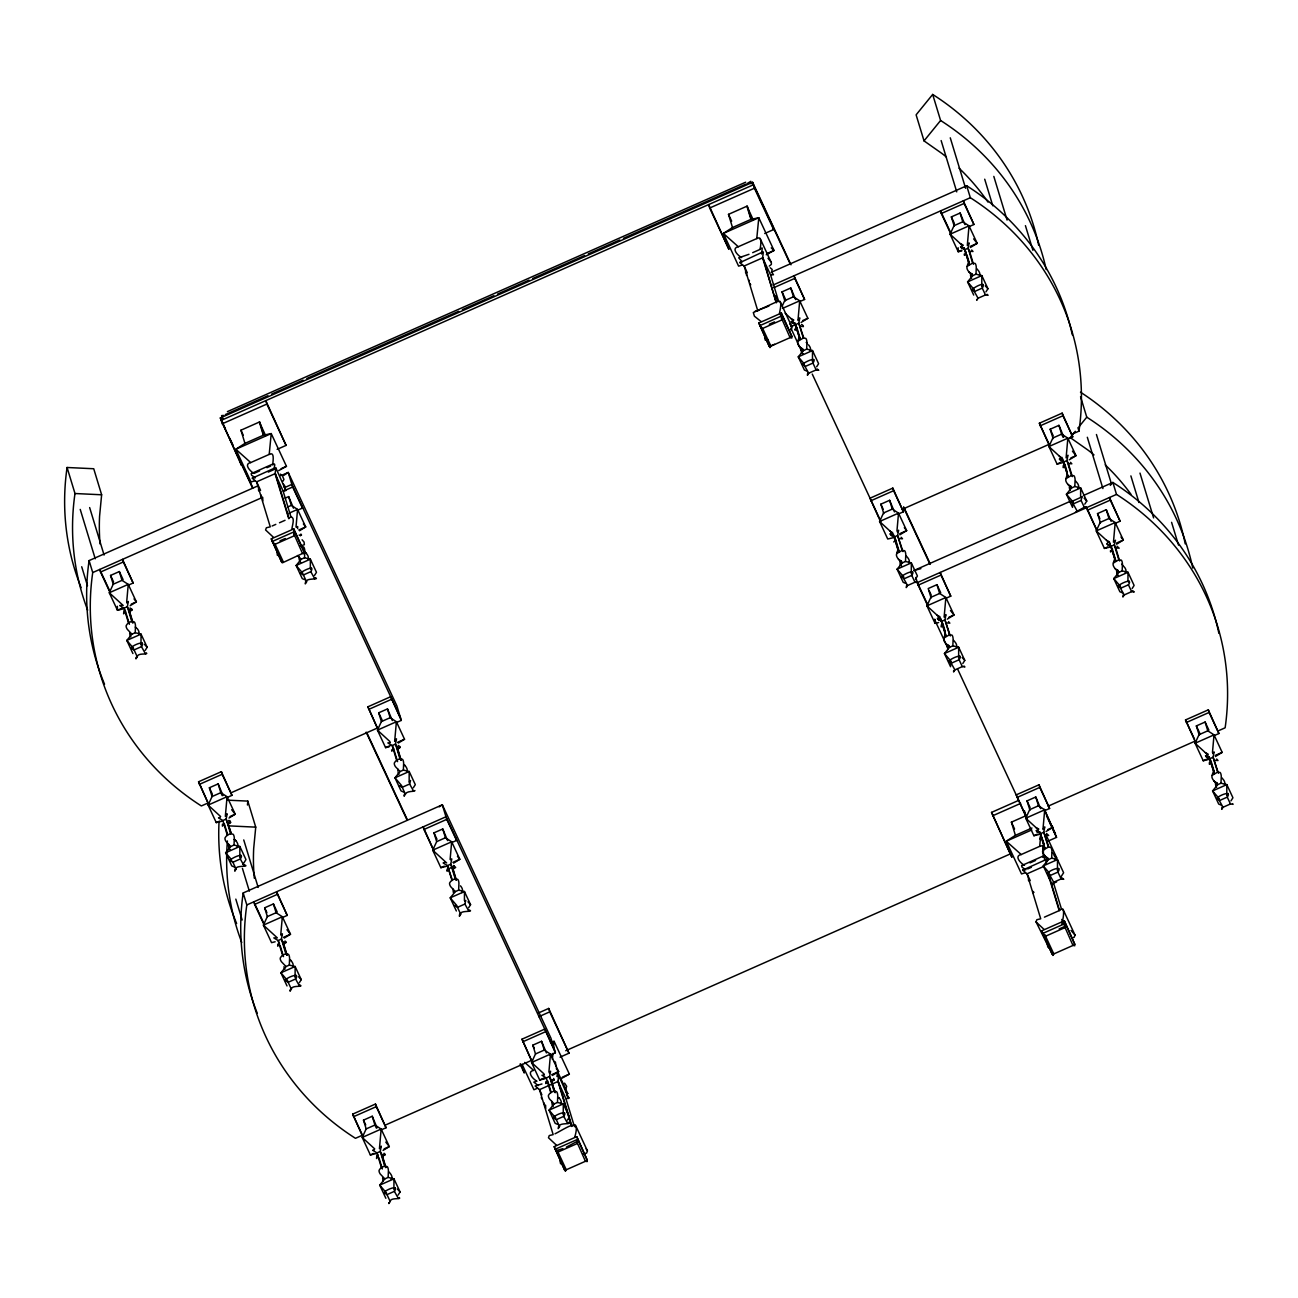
<?xml version="1.0" encoding="UTF-8"?>
<svg xmlns="http://www.w3.org/2000/svg" width="1298" height="1298" viewBox="0 0 1298 1298"><rect width="100%" height="100%" fill="white"/><g stroke="black" fill="none" stroke-linecap="round" stroke-linejoin="round"><path stroke-width="1.5" d="M556.079 1066.826L555.398 1062.024L553.727 1061.293M1043.641 850.985L1042.521 845.647L1039.666 846.361L1040.525 837.518M141.011 645.074L141.028 634.138L135.219 632.726L131.925 634.187L126.815 640.433L132.931 653.575M295.1 977.443L295.133 966.507L289.324 965.095L286.031 966.556L280.903 972.802L287.02 985.945M310.336 568.297L310.352 559.178L304.543 557.767L301.25 559.227L296.139 565.474L302.256 578.616L304.819 579.719M393.927 1189.779L393.959 1178.827L388.151 1177.416L384.857 1178.876L379.73 1185.123L385.847 1198.281M409.162 782.451L409.178 771.499L403.37 770.087L400.076 771.547L394.965 777.794L401.082 790.953L403.646 792.04M464.441 900.666L464.457 891.548L458.648 890.136L455.355 891.596L450.228 897.843L456.344 910.985M563.251 1114.82L563.283 1103.868L557.475 1102.456L554.181 1103.917L549.054 1110.163L555.171 1123.322L557.751 1124.409M911.293 573.83L911.326 562.878L905.501 561.466L902.207 562.926L897.096 569.173L903.213 582.331L905.777 583.419M958.638 658.2L958.67 647.248L952.846 645.836L949.552 647.296L944.441 653.543L950.558 666.701L950.655 663.067M1080.617 497.037L1080.65 487.918L1074.825 486.507L1071.531 487.967L1066.421 494.214L1072.537 507.372L1072.635 503.738M1127.962 581.407L1127.994 572.288L1122.17 570.877L1118.876 572.337L1113.765 578.584L1119.882 591.742L1122.446 592.829M1226.788 795.56L1226.821 784.625L1220.996 783.197L1217.702 784.657L1212.592 790.92L1218.708 804.062L1221.272 805.149M261.076 495.009L261.563 496.647M543.959 1102.813L544.462 1104.452M749.936 283.451L750.731 284.83M1032.835 891.239L1033.046 892.716L1034.019 892.245M277.107 550.839L277.301 555.122L279.541 556.047M126.685 602.077L128.242 584.376L121.996 580.352L119.335 571.558L110.557 575.436L113.234 584.23L109.292 592.764L117.453 610.271L122.839 608.973M225.333 816.377L227.069 796.696L220.822 792.672L218.161 783.878L209.384 787.756L212.061 796.55L208.118 805.085L216.263 822.591L221.666 821.309M296.009 527.118L297.567 509.416L291.336 505.393L288.659 496.599L285.154 498.14M280.774 934.446L282.347 916.745L276.101 912.721L273.424 903.927L264.662 907.805L267.339 916.599L263.397 925.133L271.542 942.64L275.144 941.78M394.657 741.418L396.393 721.737L390.146 717.713L387.485 708.919L378.708 712.797L381.385 721.591L377.442 730.125L385.587 747.632L389.189 746.772M379.438 1148.746L381.158 1129.065L374.927 1125.042L372.25 1116.248L363.489 1120.125L366.166 1128.919L362.223 1137.454L370.368 1154.96L375.755 1153.679M450.114 859.487L451.672 841.785L445.425 837.762L442.764 828.968L433.986 832.845L436.663 841.639L432.721 850.174L440.866 867.681L446.252 866.399M548.924 1071.807L550.482 1054.106L544.251 1050.082L541.574 1041.288L532.813 1045.166L535.49 1053.96L531.547 1062.494L539.692 1080.001L545.079 1078.719M797.978 320.476L799.698 300.795L793.467 296.771L790.79 287.978L782.029 291.855L784.982 301.282M896.967 530.833L898.524 513.132L892.294 509.092L889.617 500.298L880.855 504.176L883.808 513.602M967.302 245.517L969.022 225.836L962.792 221.812L960.114 213.018L951.353 216.896L954.306 226.323M944.133 617.167L945.869 597.486L939.638 593.462L936.961 584.668L928.2 588.546L931.153 597.972M1066.112 457.837L1067.848 438.172L1061.618 434.132L1058.941 425.338L1050.179 429.216L1053.132 438.643M1042.959 829.487L1044.695 809.822L1038.465 805.782L1035.788 796.988L1027.026 800.882L1029.979 810.293M1212.462 752.564L1214.019 734.863L1207.789 730.823L1205.112 722.029L1196.35 725.923L1199.303 735.333M391.655 749.936L391.769 751.201L393.602 748.621L392.191 745.571L387.859 742.91L390.325 742.618M794.96 328.994L795.09 330.26L796.907 327.68L794.603 322.731A3.959 1.444 -25 0 1 792.494 323.105L791.212 321.693L792.737 321.515M964.284 254.035L964.414 255.3L966.231 252.721L963.927 247.772A3.959 1.444 -25 0 1 961.818 248.145L964.82 249.67L968.113 248.21L969.119 242.937L967.756 244.592M1110.455 550.725L1110.585 551.991L1112.402 549.411L1110.098 544.462A3.959 1.444 -25 0 1 1107.989 544.836L1106.659 543.7L1107.502 543.213A3.959 1.444 -25 0 1 1109.287 541.753L1110.163 543.667M81.109 587.637A268.069 249.232 -16.9 0 1 67.074 467.491L93.732 468.74L101.633 494.781L99.573 516.263A241.12 224.197 -16.9 0 0 100.06 543.992M247.447 805.02L247.821 801.109L226.89 800.12M247.821 801.109L255.738 827.151L253.678 848.632A241.12 224.197 -16.9 0 0 254.311 878.211M552.38 1059.346L552.964 1053.359M553.548 1047.372L554.116 1041.369L550.368 1042.164M135.219 632.726L135.495 625.75A30.454 6.831 -71.4 0 0 134.343 621.969C131.698 620.379 127.382 622.959 126.198 625.571A30.454 8.891 22.6 0 0 127.334 629.352L131.925 634.187M234.046 845.047L234.321 838.07A30.454 6.831 -71.4 0 0 233.169 834.29C230.525 832.699 226.209 835.295 225.025 837.908A30.454 8.891 22.6 0 0 226.16 841.672L230.752 846.507L234.046 845.047L239.854 846.458L245.971 859.601L243.018 864.257M304.543 557.767L304.819 550.79A30.454 6.831 -71.4 0 0 303.667 547.01L301.915 546.426M289.324 965.095L289.6 958.119A30.454 6.831 -71.4 0 0 288.448 954.338C285.803 952.748 281.471 955.328 280.287 957.94A30.454 8.891 22.6 0 0 281.439 961.721L286.031 966.556M403.37 770.087L403.646 763.11A30.454 6.831 -71.4 0 0 402.494 759.33C399.849 757.74 395.533 760.336 394.349 762.948A30.454 8.891 22.6 0 0 395.484 766.712L400.076 771.547M388.151 1177.416L388.41 1170.439A30.454 6.831 -71.4 0 0 387.275 1166.659C384.63 1165.069 380.298 1167.665 379.113 1170.277A30.454 8.891 22.6 0 0 380.265 1174.041L384.857 1178.876M458.648 890.136L458.924 883.159A30.454 6.831 -71.4 0 0 457.772 879.379C455.127 877.789 450.812 880.369 449.611 882.981A30.454 8.891 22.6 0 0 450.763 886.761L455.355 891.596M557.475 1102.456L557.751 1095.48A30.454 6.831 -71.4 0 0 556.599 1091.699C553.954 1090.109 549.622 1092.705 548.437 1095.317A30.454 8.891 22.6 0 0 549.589 1099.082L554.181 1103.917M806.675 349.146L806.95 342.169A30.454 6.831 -71.4 0 0 805.815 338.389L803.316 338.048L797.913 341.244A30.454 8.891 22.6 0 0 799.6 346.858L803.381 350.606L806.675 349.146L812.499 350.557L818.616 363.7L816.637 366.799M905.501 561.466L905.777 554.489A30.454 6.831 -71.4 0 0 904.641 550.709L902.142 550.384L896.74 553.581A42.85 15.641 -25 0 1 897.956 549.93L893.43 535.052A3.959 1.444 -25 0 1 891.32 535.425L890.022 534.03L893.495 534.257L889.828 530.898M976.015 274.186L976.274 267.21A30.454 6.831 -71.4 0 0 975.139 263.429L972.64 263.088L967.237 266.285A30.454 8.891 22.6 0 0 968.925 271.899L972.705 275.647L976.015 274.186L981.823 275.598L987.94 288.74L985.961 291.839M952.846 645.836L953.121 638.859A30.454 6.831 -71.4 0 0 951.986 635.079L949.487 634.754L944.084 637.951A42.85 15.641 -25 0 1 945.301 634.3L940.774 619.422A3.959 1.444 -25 0 1 938.665 619.795L937.367 618.4L940.839 618.627L926.934 605.874L930.861 597.34L939.638 593.462M1074.825 486.507L1075.101 479.53A30.454 6.831 -71.4 0 0 1073.965 475.749L1071.467 475.425L1066.064 478.621A30.454 8.891 22.6 0 0 1067.751 484.219L1071.531 487.967L1070.655 486.069A42.85 15.641 -25 0 1 1067.783 484.251M1049.384 879.022L1043.267 865.88L1048.378 859.617L1051.672 858.156L1051.948 851.18A30.454 6.831 -71.4 0 0 1050.796 847.416L1048.313 847.075L1042.911 850.271A42.85 15.641 -25 0 1 1044.127 846.62L1039.601 831.742A3.959 1.444 -25 0 1 1037.475 832.132L1036.193 830.72L1037.735 830.542M1122.17 570.877L1122.446 563.9A30.454 6.831 -71.4 0 0 1121.31 560.119L1118.811 559.795L1113.408 562.991A30.454 8.891 22.6 0 0 1115.096 568.589L1118.876 572.337L1118 570.439A42.85 15.641 -25 0 1 1115.128 568.621M1220.996 783.197L1221.272 776.22A30.454 6.831 -71.4 0 0 1220.12 772.456L1217.638 772.115L1212.235 775.312A30.454 8.891 22.6 0 0 1213.922 780.909L1217.702 784.657L1216.826 782.759A42.85 15.641 -25 0 1 1213.938 780.942M1043.527 852.818L1043.3 857.037M282.38 562.845L302.515 553.483L304.397 553.743L303.245 552.802M388.832 1202.694L388.897 1203.554L390.179 1201.461C390.471 1197.048 402.039 1199.904 399.232 1197.535M976.68 299.465L976.745 300.325L978.043 298.232L985.458 294.954L988.07 295.311L987.097 294.305M1052.354 883.435L1052.418 884.295L1053.7 882.218L1061.131 878.924L1063.743 879.298L1062.121 877.967M272.84 465.073C272.418 463.289 275.452 450.763 269.205 454.414L271.233 433.581L263.364 435.236L259.357 422.045L265.684 435.657M760.174 248.632C760.725 245.793 762.397 235.116 756.766 238.572L758.795 217.739L750.925 219.394L746.918 206.204L753.246 219.816M750.974 183.781L750.828 181.314L747.015 183.635M262.683 497.345L262.845 500.833M545.566 1105.15L545.728 1108.622M222.477 824.068L222.445 826.161L224.278 823.581L227.669 834.744M297.631 528.611L297.664 526.517L296.723 527.426M277.756 944.117L277.723 946.193L279.557 943.63L278.129 940.579L273.813 937.902L277.318 937.87L263.397 925.133L282.347 916.745L290.492 934.252L284.262 938.097M447.08 869.157L447.047 871.234L448.881 868.67L452.175 867.21L455.647 867.437L453.456 865.458M545.906 1081.477L545.874 1083.57L547.707 1080.991L551.098 1092.153M941.293 624.857L941.261 626.95L943.078 624.37L940.774 619.422M1063.273 465.528L1063.24 467.621L1065.058 465.041L1062.754 460.092A3.959 1.444 -25 0 1 1060.644 460.466L1063.646 461.991L1066.94 460.547L1067.946 455.257L1067.005 456.182M1209.444 762.218L1209.411 764.311L1211.229 761.731L1208.925 756.783A3.959 1.444 -25 0 1 1206.799 757.172L1205.517 755.761L1207.951 755.728M291.92 529.146C291.969 526.079 295.636 516.864 290.59 516.993M574.803 1136.951C580.725 1116.799 567.81 1127.313 555.009 1133.819M779.481 313.305C779.887 310.595 783.132 298.654 777.275 301.817M1061.764 924.208C1062.559 921.596 1066.599 904.025 1059.184 910.612L1047.794 873.132M130.968 647.994L134.067 649.925L141.482 646.631C147.923 637.464 124.267 649.178 133.58 648.367L126.815 640.433L141.028 634.138L147.161 647.28L145.181 650.379M275.939 468.059L275.062 473.689L282.996 490.741L285.933 490.595L275.939 468.059C271.736 471.645 276.912 463.078 273.489 463.905M229.795 860.331L232.894 862.245L240.308 858.968C246.604 849.736 224.294 861.904 231.677 860.46M300.292 573.035L303.391 574.965L310.806 571.672C316.452 562.975 297.388 573.878 301.509 573.018M285.073 980.363L288.156 982.294L295.571 979C302.028 969.833 278.356 981.548 287.685 980.736L280.903 972.802L295.133 966.507L301.25 979.649L299.286 982.748M383.9 1192.7L386.982 1194.614L394.397 1191.337C400.839 1182.154 377.183 1193.884 386.512 1193.057L379.73 1185.123L393.959 1178.827L400.076 1191.97L398.113 1195.085M557.069 1076.074L557.556 1071.629L567.761 1093.549L566.512 1094.539M553.224 1117.74L556.307 1119.655L563.721 1116.377C570.163 1107.194 546.507 1118.925 555.836 1118.097L549.054 1110.163L563.283 1103.868L569.4 1117.01L567.437 1120.125M761.748 253.629L762.218 247.983L760.579 248.632M802.44 364.43L805.523 366.344L812.937 363.067C819.233 353.835 796.94 366.004 804.306 364.56M901.266 576.75L904.349 578.665L911.764 575.387C918.059 566.155 895.75 578.324 903.132 576.88M971.764 289.47L974.847 291.385L982.261 288.107C988.167 278.437 967.026 291.385 973.63 289.6M948.611 661.12L951.694 663.035L959.108 659.757C965.404 650.525 943.094 662.694 950.477 661.25M1070.59 501.791L1073.673 503.705L1081.088 500.428L1081.997 496.891L1071.223 501.693M1045.88 864.338C1047.875 855.901 1043.332 864.955 1044.695 855.382M1047.437 873.44L1050.52 875.355L1057.935 872.078C1064.198 863.186 1041.84 873.732 1049.53 874.057M1117.935 586.161L1121.018 588.075L1128.433 584.798C1134.728 575.566 1112.418 587.734 1119.801 586.29M1216.761 798.481L1219.844 800.395L1227.259 797.118C1233.7 787.951 1210.044 799.665 1219.374 798.838L1212.592 790.92L1226.821 784.625L1232.938 797.767L1230.958 800.866M136.03 657.405L135.965 658.865L137.247 656.772C137.539 652.359 149.124 655.214 146.301 652.845M290.135 989.774L290.071 991.234L291.352 989.141C291.579 984.517 305.971 987.843 299.043 984.582M565.376 1170.212L565.328 1171.267L566.253 1169.774L585.414 1161.288L587.28 1161.548L586.128 1160.59M953.673 670.514L953.592 671.975L954.89 669.898L962.305 666.604L964.917 666.961L963.943 665.971M571.623 1126.453L557.962 1081.477L558.675 1075.571L557.231 1076.642M761.748 252.445L739.795 262.715L744.16 266.009L762.981 257.685L776.285 302.823L762.624 257.848L763.354 251.942L761.391 253.791M293.932 534.662L293.851 528.87L271.282 538.848L281.812 562.407L271.282 538.848M801.45 352.959L802.505 348.691A42.85 15.641 -25 0 1 799.633 346.891M900.277 565.279L901.331 561.028A42.85 15.641 -25 0 1 898.459 559.211A30.454 8.891 22.6 0 1 896.74 553.597M970.79 277.999L971.829 273.732A42.85 15.641 -25 0 1 968.957 271.931M947.621 649.649L948.676 645.398A42.85 15.641 -25 0 1 945.804 643.581A30.454 8.891 22.6 0 1 944.084 637.967M1069.601 490.32L1070.655 486.069M1046.448 861.986L1047.502 857.718A42.85 15.641 -25 0 1 1044.614 855.901A30.454 8.891 22.6 0 1 1042.894 850.304M1116.945 574.689L1118 570.439M1215.772 787.026L1216.826 782.759M123.91 610.758L123.618 613.824L125.452 611.261L124.04 608.21L119.708 605.533L122.174 605.257M376.826 1155.447L376.55 1158.53L378.383 1155.95L376.955 1152.9L372.64 1150.239L374.197 1149.785M1040.363 836.204L1040.087 839.271L1041.45 837.616M305.565 581.747L305.29 583.905L306.571 581.812C305.387 577.561 321.093 580.157 314.992 577.561M235.068 869.027L234.792 871.185L236.074 869.092C234.889 864.841 250.595 867.437 244.495 864.841M404.392 794.068L404.116 796.226L405.398 794.133C406.842 790.417 415.295 792.023 414.971 790.531M459.654 914.116L459.395 916.274L460.676 914.181C459.492 909.93 475.182 912.526 469.097 909.93M807.697 373.126L807.421 375.284L808.719 373.191L816.134 369.914L818.746 370.271L817.14 368.94M1123.192 594.857L1122.916 597.015L1124.214 594.938L1131.629 591.645L1134.241 592.002L1132.635 590.687M1064.311 920.817L1074.825 944.376L1064.311 920.817L1041.742 930.812L1042.57 933.505L1045.231 935.112L1043.446 935.128L1045.571 936.215L1064.733 927.729L1065.317 925.117L1064.62 926.123M1222.018 807.178L1221.743 809.335L1223.024 807.259L1230.455 803.965L1233.068 804.338L1232.597 803.64M263.705 435.154L259.73 421.882L240.941 430.206L244.949 443.381L235.814 449.254L251.049 481.98L254.862 480.812M293.851 528.87L304.381 552.413L294.662 531.563L272.109 541.558L275.111 544.268L294.273 535.782L294.938 533.251L294.159 534.176M770.379 345.544L769.99 347.637L770.915 346.128L790.076 337.642L791.958 337.902L791.261 337.188M790.287 336.734L791.942 336.571L782.24 315.722L759.671 325.717L762.672 328.426L781.834 319.941L782.516 317.621L781.493 318.821L781.412 313.029L758.843 323.007L769.373 346.566L774.582 344.262M558.74 1125.69L558.221 1128.595L559.503 1126.502C558.318 1122.251 574.008 1124.847 567.924 1122.251M562.894 1148.633L555.771 1150.807L558.01 1152.056L577.172 1143.587L577.821 1141.039L566.382 1147.091M906.783 584.7L906.247 587.605L907.545 585.528L914.96 582.234L917.572 582.607L915.95 581.277M1053.262 953.349L1052.889 955.425L1053.814 953.933L1072.975 945.447L1074.858 945.707L1074.144 944.993M979.519 275.501L979.795 274.738A30.454 8.891 22.6 0 0 978.643 270.974L976.761 268.67M909.022 562.78L909.281 562.034A30.454 8.891 22.6 0 0 908.146 558.254L906.264 555.95M956.366 647.15L956.626 646.404A30.454 8.891 22.6 0 0 955.49 642.624L953.608 640.32M1224.517 784.511L1224.777 783.765A30.454 8.891 22.6 0 0 1223.641 779.984L1221.759 777.68M413.332 787.756L415.311 784.641L409.178 771.499L394.965 777.794L401.731 785.728L399.249 785.777L402.218 787.286L409.633 784.008L410.541 780.471L409.454 781.753M455.598 905.387L454.365 905.582L457.48 907.334L464.895 904.041L465.722 900.406L465.041 901.218M1085.923 506.642L1086.897 507.648L1084.284 507.275L1075.458 512.239M782.337 305.776L784.69 300.649L793.467 296.771M893.43 535.052L895.734 540L893.722 541.964M141.304 644.392L142.293 642.997M310.644 569.433L311.617 568.037M295.409 976.761L296.398 975.366M563.559 1114.122L564.533 1112.727M911.602 573.132L912.575 571.737M958.946 657.502L959.92 656.107M1227.097 794.879L1228.07 793.467M780.309 314.927L781.412 313.029L791.942 336.571M126.961 603.132L128.34 601.477L127.334 606.75L131.844 621.628M225.787 815.452L227.166 813.797L226.16 819.07L230.671 833.949M281.066 935.501L282.429 933.846L281.423 939.119L285.949 953.998M395.111 740.493L396.49 738.838L395.484 744.111L399.995 758.989M798.432 319.551L799.795 317.896L798.789 323.17L803.316 338.048M379.892 1147.821L381.255 1146.166L380.249 1151.44L384.776 1166.318M549.216 1072.862L550.579 1071.207L549.573 1076.48L554.1 1091.358M897.259 531.872L898.622 530.217L897.616 535.506L902.142 550.384M944.603 616.242L945.966 614.587L944.96 619.876L949.487 634.754M1043.43 828.578L1044.793 826.907L1043.787 832.196L1048.313 847.075M1212.754 753.619L1214.117 751.948L1213.111 757.237L1217.638 772.115M394.543 1188.497L395.209 1187.686M1081.218 497.588L1081.899 496.777M1128.562 581.958L1129.244 581.147M314.505 575.42L316.485 572.321L310.352 559.178L296.139 565.474L302.921 573.408M468.61 907.789L470.574 904.69L464.457 891.548L450.228 897.843L457.01 905.777M915.463 579.135L917.443 576.036L911.326 562.878L897.096 569.173L903.879 577.107M962.808 663.505L964.787 660.406L958.67 647.248L944.441 653.543L951.223 661.477M1084.787 504.176L1086.767 501.077L1080.65 487.918L1066.421 494.214L1073.203 502.148M1132.132 588.546L1134.111 585.447L1127.994 572.288L1113.765 578.584L1120.547 586.518M1060.644 877.367L1063.614 872.727L1057.497 859.584L1051.672 858.156M1042.959 857.183L1044.355 855.512M450.828 859.795L451.753 858.887L450.747 864.16L455.274 879.038M237.08 847.026L237.566 846.361A30.454 8.891 22.6 0 0 235.879 840.747L234.808 839.53M809.709 351.125L810.471 349.697A30.454 8.891 22.6 0 0 809.319 345.933L808.492 344.814M461.682 892.099L462.169 891.434A30.454 8.891 22.6 0 0 460.482 885.836L460.482 885.836M391.185 1179.395L391.655 1178.73A30.454 8.891 22.6 0 0 389.984 1173.116L388.897 1171.899M1077.859 488.486L1078.606 487.075A30.454 8.891 22.6 0 0 1077.47 483.294L1075.588 480.99M1125.204 572.856L1125.95 571.444A30.454 8.891 22.6 0 0 1124.814 567.664L1121.683 564.127M1054.706 860.136L1055.452 858.724A30.454 8.891 22.6 0 0 1054.317 854.944L1052.435 852.64M131.536 610.238L132.039 609.411L130.027 608.048M230.346 822.559L230.395 821.326M399.67 747.599L400.19 746.772L398.178 745.409M961.218 246.523L960.504 247.009L961.85 248.226M384.451 1154.928C386.544 1155.204 382.78 1152.3 384.5 1153.695M770.574 345.008L769.373 346.566L758.843 323.007M1059.168 928.93L1064.392 926.626L1065.123 923.527L1042.57 933.505L1052.272 954.355L1053.473 952.813M274.186 468.286L252.218 478.216L256.598 481.85L260.574 490.384M1044.63 860.233L1022.678 870.163L1027.059 873.814L1030.239 880.628M1038.692 245.338A268.069 249.232 -16.9 0 0 932.678 94.446L916.112 114.841L924.03 140.882L941.975 153.505A241.12 224.197 -16.9 0 1 946.388 157.026M924.03 140.882L940.596 120.487L932.678 94.446M1075.296 431.293L1070.201 437.572L1088.13 450.195A241.12 224.197 -16.9 0 1 1094.003 454.9M1079.109 426.588L1086.767 417.177L1080.553 396.717M230.752 846.507L225.641 852.754L231.758 865.912L234.321 866.999M1110.261 485.403L1112.873 482.45A268.069 249.232 -16.9 0 1 1218.887 633.343M289.714 517.659L288.724 518.665L275.062 473.689M282.672 481.493L283.954 479.465L282.672 476.512M565.571 1089.298L566.707 1086.361L564.581 1083.149M767.978 339.541L765.22 340.044L764.587 336.75M283.548 475.522L288.221 472.44L396.863 705.836L401.293 720.406L396.02 722.726M439.211 806.853L442.326 804.809L550.952 1038.205L555.382 1052.775L550.125 1055.096M732.51 227.539L728.503 214.348L747.291 206.041L751.299 219.232L732.51 227.539L723.375 233.413L738.611 266.139L742.424 264.97M1031.975 828.01L1015.409 835.344L1006.275 841.218L1021.51 873.927L1025.323 872.759M130.157 605.728L136.387 601.883L128.242 584.376L109.292 592.764L123.213 605.501M299.481 530.768L305.711 526.923L297.567 509.416L288.951 513.229M801.077 322.472L807.843 318.302L799.698 300.795L782.483 308.421M970.401 247.512L977.183 243.343L969.022 225.836L950.087 234.224L958.232 251.731L961.818 250.871M228.983 818.048L235.214 814.203L227.069 796.696L208.118 805.085L220.644 816.556M398.308 743.089L404.538 739.243L396.393 721.737L377.442 730.125L389.968 741.596M899.903 534.792L906.669 530.622L898.524 513.132L879.59 521.504L887.735 539.011L893.121 537.729M1069.227 459.833L1075.993 455.679L1067.848 438.172L1048.914 446.544L1057.059 464.051L1062.445 462.769M453.586 863.138L459.816 859.292L451.672 841.785L432.721 850.174L446.642 862.91M947.248 619.162L954.014 614.992L945.869 597.486L926.934 605.874L935.079 623.381L938.665 622.521M1116.572 544.203L1123.338 540.033L1115.193 522.542L1108.963 518.502L1106.285 509.708L1097.524 513.586L1100.477 523.013M383.072 1150.417L389.319 1146.572L381.158 1129.065L362.223 1137.454L374.749 1148.925M552.396 1075.458L558.643 1071.613L550.482 1054.106L531.547 1062.494L544.073 1073.965M1046.074 831.499L1052.84 827.329L1050.488 824.344M1215.399 756.539L1222.164 752.369L1214.019 734.863L1195.085 743.251L1203.23 760.758L1208.616 759.46M299.108 535.084L301.542 535.068L300.893 534.046M1060.888 458.892L1059.346 459.07L1060.677 460.547M286.809 955.182L282.85 942.17L286.323 942.397L285.041 940.985M554.96 1092.559L551.001 1079.53L554.181 1079.92L553.678 1078.427M278.697 470.606L286.452 466.306L271.233 433.581L235.814 449.254L250.741 462.575L269.562 454.251M766.258 254.765L774.014 250.465L758.795 217.739L723.375 233.413L738.302 246.734L757.123 238.41M561.596 1078.411L569.351 1074.095L554.116 1041.369L550.871 1042.813M813.749 359.416L812.467 361.509L812.499 350.557L798.27 356.853L804.387 370.011L806.95 371.098M983.073 284.457L981.791 286.55L981.823 275.598L967.594 281.893L973.711 295.052M241.12 855.317L239.838 857.41L239.854 846.458L225.641 852.754L231.287 859.373M1058.746 868.427L1057.464 870.52L1057.497 859.584L1043.267 865.88L1048.914 872.483M272.304 464.262L251.131 473.656L251.634 475.311L255.365 477.794L252.429 477.94M771.807 270.795L772.196 269.465L770.217 267.761M1042.765 856.226L1021.591 865.62L1022.094 867.259L1025.826 869.757L1022.889 869.887M776.107 302.061L753.311 312.51L754.43 316.209L761.017 321.482M769.26 266.106L771.369 264.403L771.369 262.731L760.076 238.378M227.41 411.628L745.669 182.207M225.333 414.581L267.923 395.728M271.639 394.089L303.115 380.152M306.815 378.513L458.665 311.293M462.364 309.654L493.857 295.717M497.556 294.078L529.032 280.141M532.732 278.502L584.587 255.544M588.286 253.905L619.779 239.968M623.478 238.329L745.701 184.219M791.017 264.808L752.613 182.288L220.319 417.94L241.363 465.203L240.325 461.764M222.12 423.862L266.853 404.067L265.798 400.628L286.079 445.392L277.139 449.351M709.682 208.021L708.643 204.581L728.924 249.346L709.682 208.021L754.414 188.226L752.613 182.288M244.949 443.381L263.737 435.073M764.7 233.51L773.64 229.551L772.602 226.112M259.568 470.947L254.035 473.397C250.482 471.645 243.229 464.003 250.741 462.575M266.95 467.686L270.649 466.047M741.742 261.287L738.692 257.815L748.978 254.294M752.678 252.656L760.06 249.394M268.297 472.083L273.829 469.633M281.147 468.659L286.452 466.306M766.94 253.597L774.014 250.465L771.255 247.902M104.538 684.224A268.069 249.232 -16.9 0 1 89.091 560.59L256.89 486.312M280.855 475.701L288.221 472.44L292.65 487.01L302.466 508.07L297.193 510.406M208.735 802.683L201.352 805.944A268.069 249.232 -16.9 0 1 92.726 572.564L262.358 497.459M284.489 487.659L291.855 484.397L400.498 717.794M771.255 272.272L966.702 185.76A268.069 249.232 -16.9 0 1 1072.31 334.819M110.33 593.121L100.53 572.061L123.326 561.969L122.531 559.357L133.142 583.029L127.869 585.366M283.889 490.887L292.65 487.01M772.959 285.089L970.336 197.718L966.702 185.76M773.738 287.702L794.798 278.389L794.003 275.776L804.598 299.449L799.341 301.785M951.126 234.597L941.31 213.521L964.122 203.429L963.327 200.817L973.922 224.489L968.665 226.826M113.234 584.23L121.996 580.352M287.815 506.934L291.336 505.393M272.109 526.014L275.809 524.376M279.492 522.753L285.041 520.303M754.884 311.455L768.903 306.085M962.792 221.812L954.014 225.69L950.087 234.224L962.775 245.857M122.612 607.983L117.453 610.271L117.355 606.28M131.228 604.17L136.387 601.883L134.035 598.897M298.832 529.973L305.711 526.923L303.359 523.938M279.995 540.828L285.219 538.524M769.308 324.224L774.533 321.904M294.484 535.247L302.515 553.483M782.045 319.405L790.076 337.642M802.683 320.59L807.843 318.302M961.672 250.206L958.232 251.731L958.135 247.74M970.287 246.393L977.183 243.343L973.63 238.864M791.845 322.731L795.496 324.63L798.789 323.17L803.608 337.383M198.562 781.769L209.156 805.458L198.562 781.769L221.358 771.677L231.969 795.35L226.696 797.686M367.886 706.81L378.481 730.498L367.886 706.81L390.682 696.718L401.293 720.406M199.357 784.381L222.153 774.289L221.358 771.677M368.681 709.422L391.477 699.33M898.167 514.105L903.424 511.785L892.829 488.097L870.017 498.205L880.628 521.877L879.833 519.265M1049.141 445.165L1039.357 423.245L1062.153 413.137L1072.748 436.826L1067.491 439.146M870.812 500.801L893.608 490.709L892.829 488.097M1040.136 425.841L1062.948 415.749L1062.153 413.137M212.061 796.55L220.822 792.672L222.218 795.658M381.385 721.591L390.146 717.713M230.849 792.883L378.367 727.594M892.294 509.092L883.516 512.97L879.59 521.504L892.278 533.137M901.964 509.465L1049.465 444.176M1071.596 434.376L1078.979 431.114L1077.94 427.691M216.263 822.591L219.719 821.066M230.054 816.491L235.214 814.203L231.677 809.725M385.587 747.632L390.763 745.344M397.642 742.294L404.538 739.243M220.092 817.416L218.535 817.87L222.867 820.531L226.16 819.07L231.287 833.332M899.79 533.673L906.669 530.622L904.317 527.637M1057.059 464.051L1060.498 462.526M1070.834 457.951L1075.993 455.679L1072.456 451.185M891.353 535.506L894.322 536.95L897.616 535.506L902.986 551.569M1070.461 501.223L913.727 570.601L920.882 568.638M1083.376 495.511L1112.873 482.45L1116.507 494.408A268.069 249.232 -16.9 0 1 1225.134 727.805L1217.767 731.066M1116.507 494.408L917.361 582.575L927.632 604.625M927.973 606.247L918.157 585.171L940.969 575.079L940.174 572.467L950.769 596.155L945.512 598.475M1087.481 510.211L1086.702 507.615L1097.297 531.288L1087.481 510.211L1110.293 500.119L1109.498 497.507L1120.093 521.196L1114.836 523.516M257.215 1013.121A268.069 249.232 -16.9 0 1 243.18 892.959L442.326 804.809L446.755 819.379L456.555 840.439L451.298 842.775M1108.963 518.502L1100.185 522.38L1096.258 530.914L1104.403 548.421L1109.79 547.139M362.823 1135.052L355.457 1138.314A268.069 249.232 -16.9 0 1 246.815 904.933L445.96 816.766L554.587 1050.163M264.435 925.49L254.635 904.43L277.431 894.338L276.636 891.726L287.231 915.398L281.974 917.735M423.959 829.471L423.164 826.858L433.759 850.531L423.959 829.471L446.755 819.379M267.339 916.599L276.101 912.721M436.663 841.639L445.425 837.762M948.854 617.28L954.014 614.992L950.477 610.514M1104.403 548.421L1107.843 546.896M1116.458 543.083L1123.338 540.033L1120.985 537.048M938.016 619.422L941.667 621.32L944.96 619.876L950.331 635.939M1107.34 544.462L1110.991 546.361L1114.284 544.917L1115.485 540.244L1113.457 542.207L1115.193 522.542L1096.258 530.914L1108.946 542.548M283.597 937.302L290.492 934.252L286.955 929.774M440.866 867.681L444.322 866.155M452.921 862.343L459.816 859.292L457.448 856.307M1044.338 810.796L1049.595 808.476L1039 784.803L1016.188 794.895L1026.799 818.567L1024.447 810.828M1195.328 740.996L1196.123 743.608L1185.512 719.936L1208.324 709.844L1218.919 733.516L1213.662 735.836M1016.983 797.491L1039.779 787.399L1039 784.803M1186.307 722.532L1209.103 712.44L1208.324 709.844M537.972 1013.17L548.697 1008.432L568.978 1053.197L560.038 1057.156M991.542 812.386L1011.823 857.151L991.542 812.386L1018.378 800.509M538.784 1016.707L549.735 1011.856L548.697 1008.432M992.581 815.825L1020.65 803.397M1038.465 805.782L1029.687 809.66L1025.745 818.211L1033.906 835.717L1039.292 834.419M1207.789 730.823L1199.011 734.7L1195.085 743.251L1207.773 754.868M1015.409 835.344L1011.402 822.153L1026.134 815.631M362.45 1136.058L352.667 1114.138L375.463 1104.046L386.058 1127.735L380.801 1130.055M521.991 1039.179L532.586 1062.867L521.991 1039.179L544.787 1029.087L555.382 1052.775M1048.135 806.172L1195.636 740.866M1044.695 809.822L1025.745 818.211L1038.449 829.828M353.462 1116.751L376.258 1106.659L375.463 1104.046M522.786 1041.791L545.582 1031.699M1031.748 829.941L1006.275 841.218L1021.202 854.538L1040.023 846.215M366.166 1128.919L374.927 1125.042L376.323 1128.027M535.49 1053.96L544.251 1050.082M1033.906 835.717L1037.345 834.192M1047.681 829.617L1052.84 827.329M1203.23 760.758L1208.389 758.47M1215.285 755.42L1222.164 752.369M1036.842 831.742L1040.493 833.657L1043.787 832.196L1048.589 846.393M1206.167 756.783L1209.817 758.697L1213.111 757.237L1218.481 773.3M384.954 1125.252L532.472 1059.963M565.717 1050.731L1011.142 853.549M1047.6 841.315L1056.54 837.356L1044.501 809.417M370.368 1154.96L373.808 1153.435M384.143 1148.86L389.319 1146.572M539.692 1080.001L544.868 1077.713M551.747 1074.663L558.643 1071.613L556.274 1068.627M1030.028 862.91L1035.577 860.46M544.43 1074.987L541.964 1075.279L546.28 1077.94L549.573 1076.48L555.268 1092.591M541.883 1094.766L539.497 1089.655L535.117 1086.004L541.964 1083.96M1027.675 868.93L1031.375 867.307M537.486 1088.211L533.949 1089.768L522.104 1064.328M562.277 1077.226L569.351 1074.095M1043.673 866.464L1027.059 873.814L1040.72 918.789L1036.826 919.714L1036.047 921.921L1049.238 948.303M1044.419 917.151L1059.541 910.466L1048.719 874.852M554.181 1146.653L564.711 1170.196L554.181 1146.653L576.75 1136.659L587.264 1160.217L576.75 1136.659M577.058 1141.964L577.561 1139.368L555.009 1149.347L557.669 1150.953M577.383 1143.051L585.414 1161.288M1064.944 927.21L1072.975 945.447M740.006 262.099L741.921 261.855M562.423 1163.835L560.558 1163.689L559.925 1160.396M749.465 280.676L748.621 279.897M738.302 246.734C730.79 248.161 738.059 255.803 741.596 257.556M1021.202 854.538C1013.689 855.95 1020.942 863.592 1024.495 865.36M790.709 326.269L794.295 325.409M789.054 330.211L791.326 329.449L792.088 327.226L780.033 301.314M1071.953 938L1074.225 937.237L1074.987 935.031L1062.916 909.103M283.613 486.75L284.879 486.133L283.516 484.219M1022.013 865.409L1023.489 865.279M960.812 246.571L962.061 246.555M132.704 622.813L128.745 609.8L131.942 610.19M400.855 760.19L396.896 747.161L400.092 747.551M230.963 833.284L227.572 822.121L230.768 822.51M385.62 1167.519L381.677 1154.49L384.857 1154.879M299.854 546.198L304.381 544.689L304.073 542.077L302.093 539.773M582.753 1154.003L586.664 1153.078L587.426 1150.872L575.355 1124.944M1054.479 882.802L1056.604 881.942M67.074 467.491L74.992 493.516L101.633 494.781M229.097 825.885L255.738 827.151M223.483 415.409L221.569 415.62L222.347 417.129M444.695 862.505L443.137 862.943L447.453 865.62L452.272 879.833M762.624 257.848L770.574 274.9L773.494 274.754L771.531 272.077M557.962 1081.477L565.896 1098.546L568.832 1098.4L558.838 1075.864M223.045 418.281L220.319 417.94L225.446 428.94M130.319 608.648A3.959 1.444 -25 0 1 130.936 608.616L131.569 609.005M972.64 263.088L968.113 248.21L969.541 251.26L972.997 251.488L971.683 249.995M800.217 326.22L803.397 326.609L803.04 325.425M1071.467 475.425L1066.94 460.547L1068.351 463.581L1071.823 463.808L1070.509 462.331M1118.811 559.795L1114.284 544.917L1115.712 547.951L1119.168 548.178L1116.994 546.198M899.027 538.54L902.499 538.767L901.185 537.291M946.372 622.91L949.844 623.137L948.53 621.645M1214.522 760.271L1217.995 760.514L1216.68 759.022M1045.198 835.231L1048.67 835.474L1046.496 833.494M314.733 578.762L310.806 571.672M145.408 653.721L141.482 646.631M413.559 791.082L409.633 784.008M468.838 911.131L464.895 904.041M244.235 866.042L240.308 858.968M299.514 986.091L295.571 979M567.664 1123.451L563.721 1116.377M398.324 1198.411L394.397 1191.337M747.242 275.582L746.236 274.803M960.342 243.618L963.116 245.062A3.959 1.444 -25 0 0 961.299 246.425L961.331 246.523M1059.152 455.939L1062.819 459.297L1048.914 446.544L1052.84 438.01L1061.618 434.132L1063.127 437.377M791.001 318.578L793.792 320.022A3.959 1.444 -25 0 0 791.975 321.385L791.488 321.531M1106.496 540.309L1109.287 541.753M1205.323 752.629L1208.114 754.089A3.959 1.444 -25 0 0 1206.28 755.452L1206.329 755.533M937.172 615.268L939.963 616.712A3.959 1.444 -25 0 0 938.13 618.091L938.178 618.173M1035.999 827.589L1038.789 829.049A3.959 1.444 -25 0 0 1036.956 830.412L1036.485 830.558M538.264 1085.599L533.835 1082.126L536.934 1081.202C533.381 1079.449 526.128 1071.791 533.64 1070.379L524.684 1062.381M801.499 324.468L802.359 324.954M228.854 820.368L229.86 820.953A3.959 1.444 -25 0 0 229.129 820.969M1043.917 929.271L1036.047 921.921M273.456 537.323L265.587 529.957L266.366 527.751L270.276 526.842L256.598 481.85L275.419 473.527L289.081 518.502M556.355 1145.112L548.486 1137.762L549.249 1135.555L553.159 1134.63L539.497 1089.655L558.302 1081.331L571.98 1126.307M566.853 1095.723L569.043 1097.784M565.555 1091.391L567.761 1093.549M1118.308 575.452L1117.805 575.046A30.454 6.831 -71.4 0 1 1117.059 573.586M802.813 353.721L802.31 353.316A30.454 6.831 -71.4 0 1 801.158 349.535L801.093 348.075M901.639 566.042L901.136 565.636A30.454 6.831 -71.4 0 1 899.985 561.856L899.92 560.395M300.682 562.342L300.179 561.937A30.454 6.831 -71.4 0 1 299.416 560.46M230.168 849.622L229.665 849.216A30.454 6.831 -71.4 0 1 228.529 845.436L228.464 843.976M284.814 488.519L286.144 489.979M1071.045 930.455L1074.987 935.031M301.25 559.227L297.502 555.512M785.144 313.207L793.451 320.817M1054.154 855.707L1056.913 858.254L1045.912 834.63M767.994 258.286L770.947 261.742M280.433 474.127L281.682 475.344M806.188 342.396L807.437 343.629M304.057 551.001L306.377 553.467A30.454 8.891 22.6 0 1 308.08 559.049M789.655 323.932L791.634 326.236M985.312 285.868L987.94 288.74M1084.138 498.189L1086.767 501.077M962.159 657.518L964.787 660.406M467.961 901.818L470.574 904.69M144.532 644.408L147.161 647.28M298.637 976.777L301.25 979.649M397.464 1189.114L400.076 1191.97M898.459 559.227L902.207 562.926L901.331 561.028M945.804 643.597L949.552 647.296L948.676 645.398M1044.63 855.917L1048.378 859.617L1047.502 857.718M404.132 764.571L405.203 765.788A30.454 8.891 22.6 0 1 406.891 771.369M290.071 959.579L291.158 960.796A30.454 8.891 22.6 0 1 292.845 966.377M259.129 491.179L258.334 489.849M542.029 1098.968L541.234 1097.637M974.376 289.827L967.594 281.893L972.705 275.647L971.829 273.732M803.916 363.456L798.27 356.853L803.381 350.606L802.505 348.691M385.782 1142.094L388.134 1145.079M559.276 1098.124L559.308 1098.157A30.454 8.891 22.6 0 1 560.996 1103.738M137.02 628.378L137.053 628.427A30.454 8.891 22.6 0 1 138.756 634.008M235.847 840.715L235.879 840.747A42.85 15.641 -25 0 0 234.078 839.433M586.144 1148.779L587.426 1150.872M1110.293 500.119L1120.093 521.196M1209.103 712.44L1218.919 733.516M964.122 203.429L973.922 224.489M1062.948 415.749L1072.748 436.826M1106.285 509.708L1111.137 521.325M1205.112 722.029L1208.892 730.141M960.114 213.018L964.966 224.635M1058.941 425.338L1063.776 436.955M1097.524 513.586L1099.893 518.697M1196.35 725.923L1200.115 734.019M1128.433 584.798L1131.629 591.645M1227.259 797.118L1230.455 803.965M1110.098 544.462L1115.517 561.255L1110.991 546.361M1208.925 756.783L1214.344 773.576L1209.817 758.697M951.353 216.896L954.419 223.499M1050.179 429.216L1053.246 435.836M1185.512 719.936L1194.517 739.243M982.261 288.107L985.458 294.954M1081.088 500.428L1084.284 507.275M1124.214 594.938L1120.255 587.799M1223.024 807.259L1219.082 800.12M963.927 247.772L969.346 264.549L964.82 249.67M1062.754 460.092L1068.173 476.885L1063.646 461.991M1059.639 458.892L1060.044 458.859A3.959 1.444 -25 0 1 1061.942 457.383M950.331 231.985L940.531 210.909L941.31 213.521M1039.357 423.245L1049.157 444.305M978.043 298.232L974.1 291.109M1076.869 510.568L1072.911 503.429M940.969 575.079L950.769 596.155M1039.779 787.399L1049.595 808.476M903.668 506.853L930.131 563.705M790.06 263.64L753.359 184.787L221.082 420.422L252.656 488.275M903.586 507.518L930.033 564.354M1044.403 810.082L1055.501 833.916M754.414 188.226L773.64 229.551M1046.513 815.793L1056.54 837.356M794.798 278.389L804.598 299.449M893.608 490.709L903.424 511.785M936.961 584.668L940.742 592.78M1035.788 796.988L1040.623 808.605M790.79 287.978L795.642 299.595M889.617 500.298L894.452 511.915M929.173 590.671L931.266 595.165M1027.026 800.882L1030.093 807.486M1039.601 831.742L1044.176 844.138M959.108 659.757L962.305 666.604M1057.935 872.078L1061.131 878.924M945.301 634.3L946.193 636.215L941.667 621.32M1044.127 846.62L1045.004 848.535L1040.493 833.657M782.029 291.855L785.793 299.968M880.855 504.176L883.224 509.287M934.479 619.324L948.157 648.724M957.567 668.941L1026.004 815.955M812.937 363.067L816.134 369.914M911.764 575.387L914.96 582.234M954.89 669.898L950.931 662.759M1053.7 882.218L1049.757 875.079M794.603 322.731L800.022 339.508L795.496 324.63M890.314 533.851L890.72 533.819A3.959 1.444 -25 0 1 892.618 532.342M897.956 549.93L898.849 551.845L894.322 536.95M790.871 328.134L802.845 353.867M812.256 374.084L879.022 517.513M775.295 295.587L777.729 300.828M808.719 373.191L804.76 366.068M907.545 585.528L903.586 578.389M1061.748 919.438L1065.123 926.675M728.503 214.348L731.666 221.163M1011.402 822.153L1014.565 828.968M747.34 272.84L744.16 266.009L757.837 310.985M762.672 328.426L770.915 346.128M1045.571 936.215L1053.814 953.933M1041.742 930.812L1052.272 954.355M266.853 404.067L286.079 445.392M549.735 1011.856L568.978 1053.197M288.659 496.599L293.494 508.216M387.485 708.919L392.321 720.536M442.764 828.968L447.599 840.585M541.574 1041.288L546.426 1052.905M301.266 535.23L300.779 535.376A3.959 1.444 -25 0 1 300.292 535.847M399.573 747.616L399.606 747.697A3.959 1.444 -25 0 1 397.788 749.06L401.179 760.222M455.355 867.599L454.884 867.745A3.959 1.444 -25 0 1 453.051 869.108L456.442 880.271M554.181 1079.92L553.711 1080.066A3.959 1.444 -25 0 1 551.877 1081.429M454.316 865.944L454.365 866.026A3.959 1.444 -25 0 0 453.732 866.058M397.788 749.06L395.484 744.111L392.191 745.571L396.701 760.45M453.051 869.108L450.747 864.16L447.453 865.62L451.98 880.498M378.708 712.797L382.488 720.909M433.986 832.845L437.004 839.319M532.813 1045.166L534.322 1048.411M240.941 430.206L243.31 435.301M303.391 574.965L306.571 581.812M402.218 787.286L405.398 794.133M457.48 907.334L460.676 914.181M556.307 1119.655L559.503 1126.502M229.714 438.107L233.121 445.441M239.952 460.109L252.753 487.61M367.123 733.321L407.231 819.509M366.166 732.153L407.134 820.174M520.709 1064.165L522.38 1067.751M520.076 1064.003L524.262 1072.992L523.208 1069.552M275.111 544.268L283.353 561.969M558.01 1152.056L566.253 1169.774M123.326 561.969L133.142 583.029M222.153 774.289L231.969 795.35M277.431 894.338L287.231 915.398M376.258 1106.659L386.058 1127.735M119.335 571.558L123.099 579.654M218.161 783.878L222.996 795.496M273.424 903.927L277.204 912.023M372.25 1116.248L377.101 1127.865M131.423 610.255L131.455 610.336A3.959 1.444 -25 0 1 129.638 611.699L133.029 622.862M230.249 822.575L230.281 822.656A3.959 1.444 -25 0 1 228.464 824.019M286.031 942.559L285.56 942.705A3.959 1.444 -25 0 1 283.727 944.068L287.118 955.231M384.338 1154.944L384.386 1155.025A3.959 1.444 -25 0 1 382.553 1156.388L385.944 1167.551M129.638 611.699L127.334 606.75L124.04 608.21L128.551 623.089M283.727 944.068L281.423 939.119L278.129 940.579L282.656 955.458M382.553 1156.388L380.249 1151.44L376.955 1152.9L381.482 1167.778M110.557 575.436L113.575 581.91M209.384 787.756L212.401 794.246M264.662 907.805L266.917 912.672M363.489 1120.125L365.744 1124.993M109.551 590.525L99.735 569.449L100.53 572.061M263.64 922.894L253.84 901.818L254.635 904.43M352.667 1114.138L362.466 1135.215M134.067 649.925L137.247 656.772M232.894 862.245L236.074 869.092M288.156 982.294L291.352 989.141M386.982 1194.614L390.179 1201.461M1171.591 522.331L1178.519 545.128M1139.985 473.089L1153.598 517.902M1130.882 475.895L1138.963 502.504M1211.229 761.731L1214.052 771.044M1096.437 434.506L1111.445 483.894M1025.42 225.641L1032.932 250.336M1087.318 437.264L1102.911 488.567M1115.712 547.951L1119.655 560.979M1112.402 549.411L1115.793 560.574M993.814 176.398L1007.086 220.092M984.711 179.205L992.792 205.798M1068.351 463.581L1072.31 476.609M1065.058 465.041L1067.329 472.488M950.266 137.815L965.615 188.324M941.147 140.573L956.74 191.877M969.541 251.26L973.484 264.273M966.799 254.586L969.071 262.018M1053.457 882.705L1061.44 908.941M943.078 624.37L945.35 631.818M915.804 577.448L918.157 585.171M895.734 540L899.125 551.163M796.907 327.68L800.298 338.843M770.574 274.9L778.54 301.136M565.896 1098.546L574.446 1126.648M546.28 1077.94L550.806 1092.819M455.776 837.843L456.555 840.439M452.175 867.21L456.133 880.222M393.602 748.621L397.561 761.634M301.671 505.474L302.466 508.07M282.996 490.741L290.979 516.977M378.935 1157.816L382.326 1168.963M280.125 945.479L283.499 956.642M243.748 839.936L258.172 887.426M242.418 868.362L249.346 891.158M222.867 820.531L227.377 835.409M243.18 892.959L246.815 904.933M235.814 899.125L242.158 920.006M125.452 611.261L129.411 624.273M89.643 507.567L104.083 555.057M80.233 509.4L95.241 558.789M89.091 560.59L92.726 572.564M81.709 566.755L87.485 585.739M1047.762 947.086L1047.486 944.538M1028.454 879.395L1028.568 880.725M745.555 271.59L745.669 272.937M1215.415 782.142L1215.48 783.603A30.454 6.831 -71.4 0 0 1216.632 787.367M1116.588 569.806L1116.653 571.266A30.454 6.831 -71.4 0 0 1116.815 572.532M551.877 1101.385L551.942 1102.846A30.454 6.831 -71.4 0 0 553.094 1106.626M453.051 889.065L453.132 890.525A30.454 6.831 -71.4 0 0 453.521 892.829M397.788 769.016L397.853 770.477M298.962 556.696L299.027 558.156A30.454 6.831 -71.4 0 0 299.173 559.406M934.982 619.406L935.079 623.381M284.943 969.265A30.454 6.831 -71.4 0 1 283.954 966.734M290.314 960.082A42.85 15.641 -25 0 1 291.125 960.763M558.465 1097.443A42.85 15.641 -25 0 1 559.276 1098.14M462.169 891.45A42.85 15.641 -25 0 1 461.91 892.618M241.769 942.559A268.069 249.232 -16.9 0 1 227.393 840.974M236.625 923.495A268.069 249.232 -16.9 0 1 219.005 822.478M383.348 1180.953A30.454 6.831 -71.4 0 1 382.618 1177.805M1046.886 861.71A30.454 6.831 -71.4 0 1 1046.156 858.562M1086.767 417.177A268.069 249.232 -16.9 0 1 1192.765 568.07M1105.215 464.879A241.12 224.197 -16.9 0 1 1130.947 494.262M1080.471 392.174A268.069 249.232 -16.9 0 1 1185.236 543.878M1113.408 562.975A42.85 15.641 -25 0 1 1114.625 559.341M1212.235 775.295A42.85 15.641 -25 0 1 1213.452 771.661M948.059 649.373A30.454 6.831 -71.4 0 1 947.329 646.226M1070.039 490.044A30.454 6.831 -71.4 0 1 1069.309 486.896M1066.064 478.605A42.85 15.641 -25 0 1 1067.281 474.971M797.913 341.244A42.85 15.641 -25 0 1 799.13 337.61M970.336 197.718A268.069 249.232 -16.9 0 1 1078.979 431.114M940.596 120.487A268.069 249.232 -16.9 0 1 1046.204 269.546M959.044 168.188A241.12 224.197 -16.9 0 1 987.989 202.099M971.634 278.356A30.454 6.831 -71.4 0 1 970.482 274.576M967.237 266.285A42.85 15.641 -25 0 1 968.454 262.65M87.664 610.19A268.069 249.232 -16.9 0 1 74.992 493.516M130.855 636.896A30.454 6.831 -71.4 0 1 129.703 633.116M135.252 627.112A42.85 15.641 -25 0 1 136.209 627.713M305.533 552.753A42.85 15.641 -25 0 1 306.36 553.435M398.989 774.257A30.454 6.831 -71.4 0 1 397.999 771.742M404.359 765.074A42.85 15.641 -25 0 1 405.171 765.771"/></g></svg>
